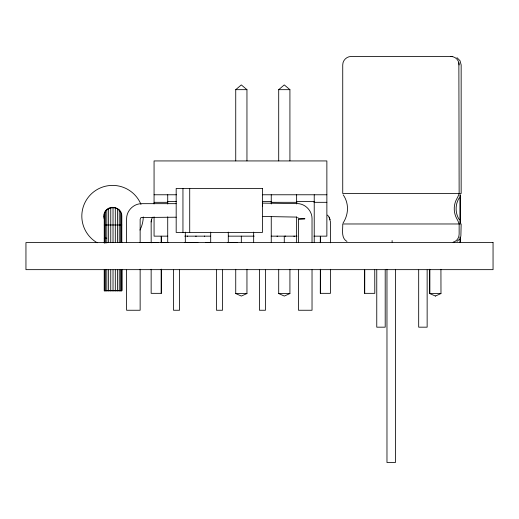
<?xml version="1.0" encoding="UTF-8"?>
<svg xmlns="http://www.w3.org/2000/svg" width="519" height="519" viewBox="0 0 519 519"><rect width="100%" height="100%" fill="white"/><g stroke="black" fill="none" stroke-linecap="round" stroke-linejoin="round"><path stroke-width="0.78" d="M104.54 224.987L104.54 238.156M262.374 206.361L262.556 203.117L297.296 203.571C305.107 203.669 311.938 210.532 312.029 218.337L312.029 242.263M104.241 243.022L104.241 216.202C103.819 204.921 122.237 204.921 121.809 216.202L121.809 242.658M151.185 242.808L151.146 221.95L151.444 219.641L152.502 217.202M151.185 221.95L151.483 219.654M460.872 236.314L461.157 223.974L342.735 223.974C343.007 229.58 340.788 237.994 346.964 241.452M262.413 216.455L296.317 217.085M343.046 223.099C348.684 214.373 349.177 203.558 343.215 194.833M459.302 197.784C455.059 204.317 455.059 213.179 459.302 219.706M459.412 239.272L456.928 241.452M235.736 160.864L235.736 89.67L241.309 84.908L246.953 89.67L246.953 160.864M278.703 160.864L278.703 89.67L284.276 84.908L289.92 89.67L289.92 160.864M435.383 296.051L440.981 293.553L440.929 269.283M246.953 269.283L246.953 293.553L241.341 296.051L235.736 293.553L235.736 269.283M289.92 269.283L289.92 293.553L284.302 296.051L278.703 293.553L278.703 269.283M106.817 224.987L104.533 225.843L104.54 226.414M298.496 242.587L298.496 219.226L304.938 218.791L298.496 218.791M452.704 56.487L351.194 56.487C346.673 56.389 342.637 60.425 342.735 64.946L342.735 193.522L461.157 193.522L461.157 64.946L460.029 60.717L456.928 57.622M235.736 89.67L246.953 89.67M278.703 89.67L289.92 89.67M154.065 194.774L176.518 194.774M262.458 194.774L326.866 194.774M167.721 201.541L176.518 201.541M262.458 201.541L271.255 201.541M296.634 201.541L314.229 201.541M154.065 202.319L167.793 202.319M271.152 202.319L296.991 202.319M313.95 202.319L326.866 202.319M176.181 203.669L141.395 203.669C133.565 203.759 126.701 210.623 126.61 218.454L126.61 242.613M176.181 217.208L141.019 217.48L140.143 219.342L140.143 242.671M104.241 224.987L121.809 224.987M167.793 236.151L154.065 236.151L154.065 216.819M184.751 236.151L210.591 236.151M228.354 236.151L254.193 236.151M271.152 236.151L296.991 236.151M313.95 236.151L326.866 236.151L326.866 160.935L154.065 160.935L154.065 203.928M104.241 238.156L106.817 238.156M454.099 242.295L453.087 242.295A8.46 8.168 -90 0 0 459.14 234.121L459.14 223.974A27.325 26.391 -90 0 0 456.902 218.895A20.059 19.378 -90 0 1 456.902 198.595A27.325 26.391 90 0 0 459.14 193.522L458.861 62.754A8.46 8.168 -90 0 0 450.972 56.487M139.494 242.412L158.048 242.412M161.415 242.412L168.234 242.412M184.673 242.412L197.895 242.412M205.472 242.412L209.261 242.412M227.789 242.412L237.014 242.412M320.359 293.339L320.359 269.225L320.32 293.339L330.467 293.339L330.467 269.27M364.688 293.339L364.688 269.932L364.643 293.339L374.796 293.339L374.75 269.906M235.736 293.553L246.953 293.553M278.703 293.553L289.92 293.553M429.713 269.283L429.713 293.553L440.929 293.553M429.713 293.553L435.441 296.051M297.621 217.37L298.217 217.967M327.528 215.074L329.15 217.182L330.467 221.95L330.428 242.808M329.111 217.202L330.129 219.654M458.861 62.754L459.14 64.946M104.241 216.202L104.54 218.473M460.184 194.846L460.184 223.164M460.184 236.917L460.184 242.581M460.126 194.846L460.126 223.164M460.126 236.917L460.126 242.581M429.771 269.283L429.771 293.553M427.143 269.971L427.143 327.171L418.684 327.171L418.684 269.971M395.433 269.316L395.433 462.513L386.973 462.513L386.973 269.316M392.111 240.563L392.111 242.055M385.202 269.971L385.202 327.171L376.762 327.171L376.762 269.971M314.229 194.774L314.229 242.581M312.029 269.783L312.029 310.252L298.496 310.252L298.496 269.977M296.634 194.774L296.634 203.954M296.634 216.832L296.634 242.581M294.098 235.996L294.098 236.664M285.638 235.996L285.638 236.664M284.276 236.113L284.276 242.581M277.178 235.996L277.178 236.664M271.255 194.774L271.255 203.954M271.255 216.832L271.255 242.581M265.475 269.971L265.475 310.252L259.448 310.252L259.448 269.971M253.661 232.123L253.661 242.581M241.316 236.113L241.316 242.581M228.289 232.123L228.289 242.581M222.502 269.971L222.502 310.252L216.475 310.252L216.475 269.971M210.695 232.123L210.695 242.581M204.434 235.996L204.434 236.664M195.974 235.996L195.974 236.664M189.714 188.442L189.714 232.434M187.515 235.996L187.515 236.664M185.315 232.123L185.315 242.581M182.948 188.442L182.948 232.434M179.529 269.971L179.529 310.252L173.508 310.252L173.508 269.971M167.721 194.774L167.721 203.954M167.721 216.832L167.721 242.581M161.292 236.275L161.292 242.704M161.292 269.225L161.292 293.339L151.146 293.339L151.146 269.27M161.253 236.275L161.253 242.704M161.253 269.225L161.253 293.339M140.143 269.225L140.143 310.252L126.61 310.252L126.61 269.99M121.939 269.374L121.939 290.458L104.371 290.458L104.371 269.569M121.809 269.971L121.809 290.861L104.241 290.861L104.241 269.783M121.511 213.925L121.511 242.658M121.511 269.971L121.511 290.861M120.635 211.81L120.635 242.658M120.635 269.971L120.635 290.861M119.24 209.987L119.24 242.658M119.24 269.971L119.24 290.861M117.417 208.593L117.417 242.658M117.417 269.971L117.417 290.861M115.302 207.717L115.302 242.658M115.302 269.971L115.302 290.861M113.025 207.418L113.025 242.658M113.025 269.971L113.025 290.861M110.755 207.717L110.755 242.684M110.755 269.984L110.755 290.861M108.633 208.593L108.633 242.658M108.633 269.971L108.633 290.861M106.817 209.987L106.817 243.022M106.817 269.783L106.817 290.861M105.422 211.81L105.422 243.022M105.422 269.783L105.422 290.861M104.54 213.925L104.54 243.022M104.54 269.783L104.54 290.861M143.296 216.929A30.744 30.744 0 0 1 139.968 230.073M97.176 242.756A30.744 30.744 0 0 1 92.311 193.01A30.744 30.744 0 0 1 140.98 204.408M104.254 219.076A8.81 8.81 0 0 1 119.831 211.155M262.458 188.442L176.181 188.442L176.181 232.434L262.458 232.434L262.458 188.442M493.05 242.581L25.95 242.581L25.95 269.653L493.05 269.653L493.05 242.581M320.359 242.704L320.359 236.275L320.32 242.704"/></g></svg>
